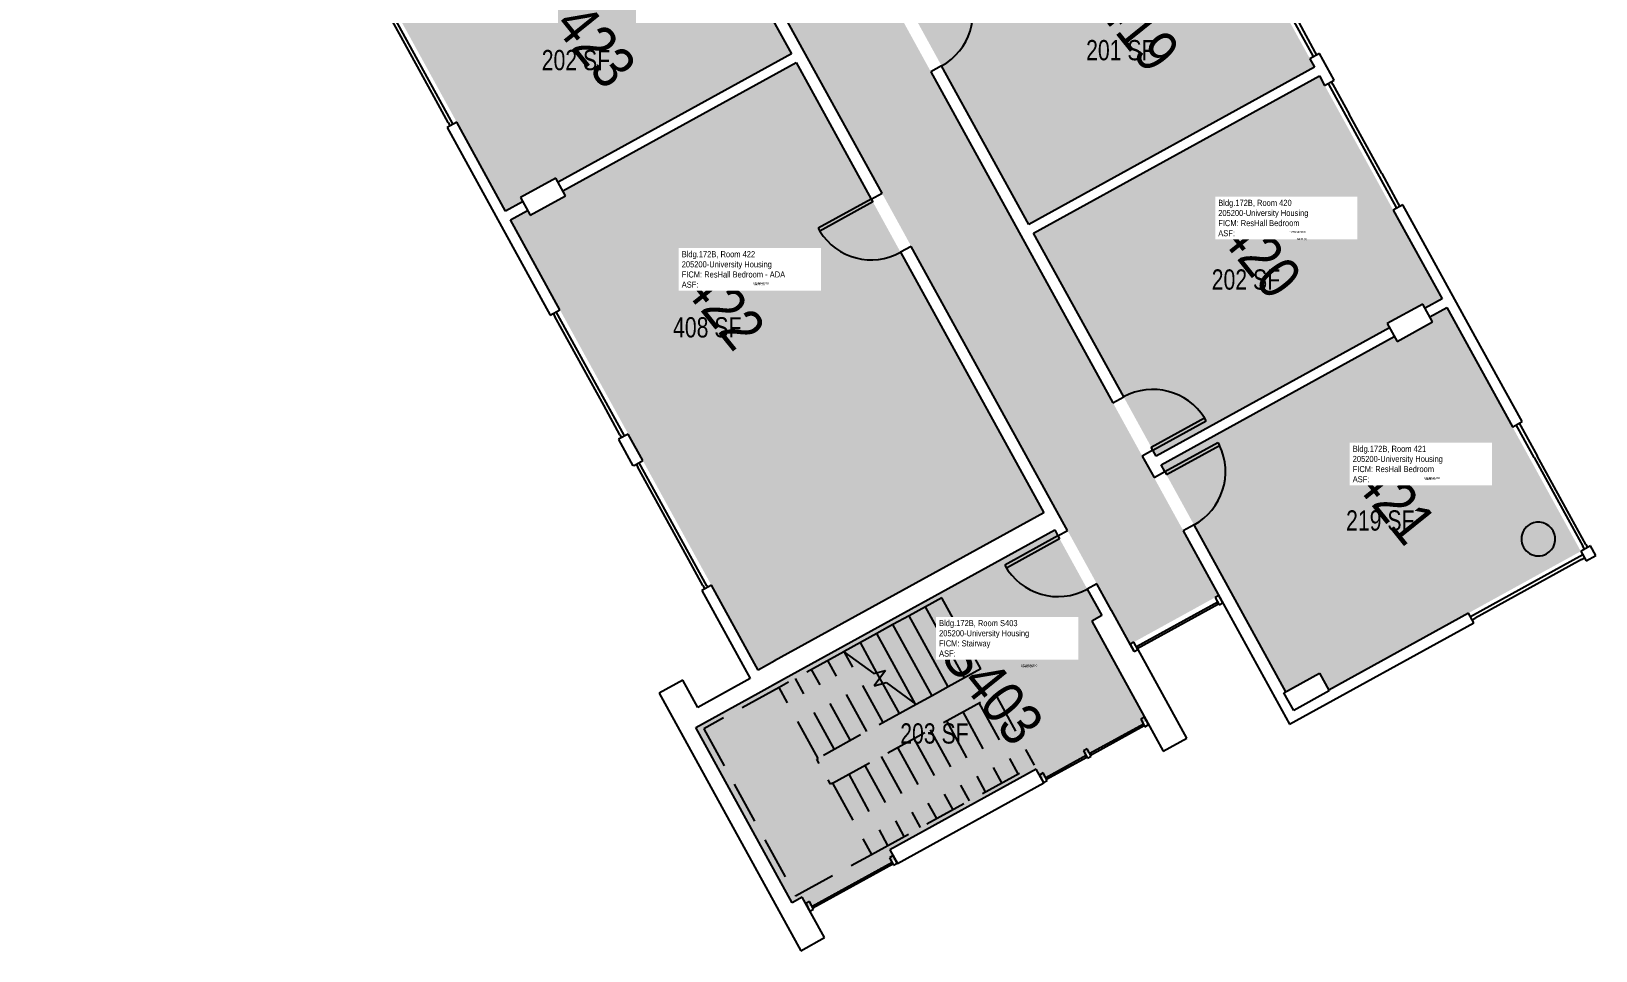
# Model space of a CAD drawing. Header units: inches. Extents: x 69233640 to 69235957, y 27660565 to 27663170.
# Drawn here: x 69235031 to 69235957, y 27660565 to 27661109 of the extents above; entities that cross this region are included whole.
import ezdxf
from ezdxf.enums import TextEntityAlignment as Align

# ---------------------------------------------------------------- set-up
doc = ezdxf.new("R2010")
doc.units = ezdxf.units.IN
doc.header["$LTSCALE"] = 100
doc.header["$MEASUREMENT"] = 0
doc.linetypes.add('DASHED2', pattern=[0.375, 0.25, -0.125])
for name, color, linetype in [('A-COLS', 5, 'CONTINUOUS'), ('A-DOOR', 2, 'CONTINUOUS'), ('A-FLOR', 3, 'CONTINUOUS'), ('A-GLAZ', 1, 'CONTINUOUS'), ('A-IDEN-RNUM', 7, 'CONTINUOUS'), ('A-IDEN-SNUM', 4, 'CONTINUOUS'), ('A-IDEN-VNUM', 4, 'CONTINUOUS'), ('A-WALL', 5, 'CONTINUOUS'), ('AREA-TEXT', 3, 'CONTINUOUS'), ('Rooms-Category-Color', 7, 'CONTINUOUS'), ('Rooms-College-Color', 7, 'CONTINUOUS'), ('Rooms-Department-Color', 7, 'CONTINUOUS'), ('Rooms-Division-Color', 7, 'CONTINUOUS'), ('Rooms-Information', 7, 'CONTINUOUS')]:
    doc.layers.add(name, color=color, linetype=linetype)
doc.styles.add('CP_AREA', font='arial.ttf', dxfattribs={"height": 15})
doc.styles.add('CP_ROOMSNUMBER', font='arial.ttf', dxfattribs={"height": 1})
doc.styles.add('CP_ROOMVNUMBER', font='arial.ttf', dxfattribs={"width": 0.85, "height": 0.075})

# ---------------------------------------------------------------- blocks, each defined once
blk = doc.blocks.new('Single-Flush Vision - 36_ x 84__90 MIN-2053314-LEVEL 4')
at = {"layer": 'A-DOOR'}
for p, q in [((16, 3.25), (16, 39.25)), ((18, 39.25), (16, 39.25)), ((18, 3.25), (18, 39.25)), ((18, 3.25), (16, 3.25))]:
    blk.add_line(p, q, dxfattribs=at)
at = {"layer": 'A-DOOR', "lineweight": 25}
blk.add_arc((18, 3.25), 36, 90, 180, dxfattribs=at)
blk = doc.blocks.new('08_Single-Flush - 08 Door_Single-Flush  3_-0_ x 7_-0_-3899613-LEVEL 4')
at = {"layer": 'A-DOOR'}
for p, q in [((16, 3.62), (16, 39.57)), ((18, 39.57), (16, 39.57)), ((18, 3.62), (18, 39.57)), ((18, 3.62), (16, 3.62))]:
    blk.add_line(p, q, dxfattribs=at)
at = {"layer": 'A-DOOR', "lineweight": 25}
blk.add_arc((18, 3.62), 36, 93.18474, 180, dxfattribs=at)
blk = doc.blocks.new('08_Single-Flush - 08 Door_Single-Flush  3_-0_ x 7_-0_-3899614-LEVEL 4')
at = {"layer": 'A-DOOR'}
for p, q in [((16, -3.62), (16, -39.57)), ((18, -3.62), (16, -3.62)), ((18, -3.62), (18, -39.57)), ((18, -39.57), (16, -39.57))]:
    blk.add_line(p, q, dxfattribs=at)
at = {"layer": 'A-DOOR', "lineweight": 25}
blk.add_arc((18, -3.62), 36, 180, 266.81526, dxfattribs=at)

msp = doc.modelspace()

# ---------------------------------------------------------------- hatches: boundary and pattern name
at = {"layer": 'Rooms-Category-Color', "true_color": 0xadadad}
for points in [[(69235030.51, 27661929.76), (69235084.02, 27661956.92), (69235734.08, 27660775.49), (69235681.49, 27660746.55)], [(69235636.83, 27660814.28), (69235476.72, 27660726.18), (69235476.74, 27660726.15), (69235464.03, 27660719.15), (69235464.01, 27660719.19), (69235461.11, 27660717.59), (69235430.22, 27660700.6), (69235424.15, 27660697.26), (69235481.27, 27660593.43), (69235487.29, 27660596.75), (69235490.61, 27660590.73), (69235542.3, 27660619.17), (69235539.23, 27660624.75), (69235625.96, 27660672.48), (69235629.04, 27660666.89), (69235691.27, 27660701.13), (69235663.06, 27660752.39), (69235663.07, 27660752.39), (69235658.78, 27660760.18), (69235664.78, 27660763.48)]]:
    msp.add_hatch(color=253, dxfattribs=at).paths.add_polyline_path(points)
at = {"layer": 'Rooms-Category-Color', "true_color": 0x728ef3}
for points in [[(69235408.24, 27661228.17), (69235238.93, 27661135.01), (69235311.53, 27661003.05), (69235321.61, 27661008.6), (69235320.26, 27661011.05), (69235341.29, 27661022.62), (69235342.64, 27661020.17), (69235480.85, 27661096.21)], [(69235718.24, 27661220.18), (69235708.16, 27661214.64), (69235709.79, 27661211.68), (69235688.77, 27661200.11), (69235687.14, 27661203.07), (69235568.86, 27661137.99), (69235570.49, 27661135.03), (69235550.56, 27661124.06), (69235621.54, 27660995.05), (69235790.85, 27661088.21), (69235718.57, 27661219.58)], [(69235470.95, 27660736.66), (69235470.93, 27660736.7), (69235630.39, 27660824.43), (69235483.68, 27661091.07), (69235345.47, 27661015.02), (69235347.08, 27661012.1), (69235326.05, 27661000.53), (69235324.44, 27661003.45), (69235314.36, 27660997.91), (69235461.09, 27660731.23)], [(69235833.87, 27660936.39), (69235854.9, 27660947.96), (69235856.24, 27660945.53), (69235866.31, 27660951.07), (69235793.68, 27661083.06), (69235624.38, 27660989.91), (69235697, 27660857.91), (69235835.21, 27660933.96)], [(69235860.68, 27660937.45), (69235839.65, 27660925.88), (69235838.04, 27660928.81), (69235699.83, 27660852.77), (69235741.64, 27660776.79), (69235742.87, 27660774.54), (69235744.25, 27660772.04), (69235773.76, 27660718.41), (69235793.69, 27660729.38), (69235799.17, 27660719.42), (69235948.55, 27660801.61), (69235869.14, 27660945.92), (69235859.07, 27660940.38)]]:
    msp.add_hatch(color=171, dxfattribs=at).paths.add_polyline_path(points)
at = {"layer": 'Rooms-College-Color', "true_color": 0xadadad}
for points in [[(69235030.51, 27661929.76), (69235084.02, 27661956.92), (69235734.08, 27660775.49), (69235681.49, 27660746.55)], [(69235408.24, 27661228.17), (69235238.93, 27661135.01), (69235311.53, 27661003.05), (69235321.61, 27661008.6), (69235320.26, 27661011.05), (69235341.29, 27661022.62), (69235342.64, 27661020.17), (69235480.85, 27661096.21)], [(69235718.24, 27661220.18), (69235708.16, 27661214.64), (69235709.79, 27661211.68), (69235688.77, 27661200.11), (69235687.14, 27661203.07), (69235568.86, 27661137.99), (69235570.49, 27661135.03), (69235550.56, 27661124.06), (69235621.54, 27660995.05), (69235790.85, 27661088.21), (69235718.57, 27661219.58)], [(69235470.95, 27660736.66), (69235470.93, 27660736.7), (69235630.39, 27660824.43), (69235483.68, 27661091.07), (69235345.47, 27661015.02), (69235347.08, 27661012.1), (69235326.05, 27661000.53), (69235324.44, 27661003.45), (69235314.36, 27660997.91), (69235461.09, 27660731.23)], [(69235833.87, 27660936.39), (69235854.9, 27660947.96), (69235856.24, 27660945.53), (69235866.31, 27660951.07), (69235793.68, 27661083.06), (69235624.38, 27660989.91), (69235697, 27660857.91), (69235835.21, 27660933.96)], [(69235860.68, 27660937.45), (69235839.65, 27660925.88), (69235838.04, 27660928.81), (69235699.83, 27660852.77), (69235741.64, 27660776.79), (69235742.87, 27660774.54), (69235744.25, 27660772.04), (69235773.76, 27660718.41), (69235793.69, 27660729.38), (69235799.17, 27660719.42), (69235948.55, 27660801.61), (69235869.14, 27660945.92), (69235859.07, 27660940.38)], [(69235636.83, 27660814.28), (69235476.72, 27660726.18), (69235476.74, 27660726.15), (69235464.03, 27660719.15), (69235464.01, 27660719.19), (69235461.11, 27660717.59), (69235430.22, 27660700.6), (69235424.15, 27660697.26), (69235481.27, 27660593.43), (69235487.29, 27660596.75), (69235490.61, 27660590.73), (69235542.3, 27660619.17), (69235539.23, 27660624.75), (69235625.96, 27660672.48), (69235629.04, 27660666.89), (69235691.27, 27660701.13), (69235663.06, 27660752.39), (69235663.07, 27660752.39), (69235658.78, 27660760.18), (69235664.78, 27660763.48)]]:
    msp.add_hatch(color=253, dxfattribs=at).paths.add_polyline_path(points)
at = {"layer": 'Rooms-Department-Color', "true_color": 0xacacac}
for points in [[(69235030.51, 27661929.76), (69235084.02, 27661956.92), (69235734.08, 27660775.49), (69235681.49, 27660746.55)], [(69235636.83, 27660814.28), (69235476.72, 27660726.18), (69235476.74, 27660726.15), (69235464.03, 27660719.15), (69235464.01, 27660719.19), (69235461.11, 27660717.59), (69235430.22, 27660700.6), (69235424.15, 27660697.26), (69235481.27, 27660593.43), (69235487.29, 27660596.75), (69235490.61, 27660590.73), (69235542.3, 27660619.17), (69235539.23, 27660624.75), (69235625.96, 27660672.48), (69235629.04, 27660666.89), (69235691.27, 27660701.13), (69235663.06, 27660752.39), (69235663.07, 27660752.39), (69235658.78, 27660760.18), (69235664.78, 27660763.48)]]:
    msp.add_hatch(color=253, dxfattribs=at).paths.add_polyline_path(points)
at = {"layer": 'Rooms-Department-Color', "true_color": 0x604aed}
for points in [[(69235408.24, 27661228.17), (69235238.93, 27661135.01), (69235311.53, 27661003.05), (69235321.61, 27661008.6), (69235320.26, 27661011.05), (69235341.29, 27661022.62), (69235342.64, 27661020.17), (69235480.85, 27661096.21)], [(69235718.24, 27661220.18), (69235708.16, 27661214.64), (69235709.79, 27661211.68), (69235688.77, 27661200.11), (69235687.14, 27661203.07), (69235568.86, 27661137.99), (69235570.49, 27661135.03), (69235550.56, 27661124.06), (69235621.54, 27660995.05), (69235790.85, 27661088.21), (69235718.57, 27661219.58)], [(69235470.95, 27660736.66), (69235470.93, 27660736.7), (69235630.39, 27660824.43), (69235483.68, 27661091.07), (69235345.47, 27661015.02), (69235347.08, 27661012.1), (69235326.05, 27661000.53), (69235324.44, 27661003.45), (69235314.36, 27660997.91), (69235461.09, 27660731.23)], [(69235833.87, 27660936.39), (69235854.9, 27660947.96), (69235856.24, 27660945.53), (69235866.31, 27660951.07), (69235793.68, 27661083.06), (69235624.38, 27660989.91), (69235697, 27660857.91), (69235835.21, 27660933.96)], [(69235860.68, 27660937.45), (69235839.65, 27660925.88), (69235838.04, 27660928.81), (69235699.83, 27660852.77), (69235741.64, 27660776.79), (69235742.87, 27660774.54), (69235744.25, 27660772.04), (69235773.76, 27660718.41), (69235793.69, 27660729.38), (69235799.17, 27660719.42), (69235948.55, 27660801.61), (69235869.14, 27660945.92), (69235859.07, 27660940.38)]]:
    msp.add_hatch(color=173, dxfattribs=at).paths.add_polyline_path(points)
at = {"layer": 'Rooms-Division-Color', "true_color": 0xadadad}
for points in [[(69235030.51, 27661929.76), (69235084.02, 27661956.92), (69235734.08, 27660775.49), (69235681.49, 27660746.55)], [(69235636.83, 27660814.28), (69235476.72, 27660726.18), (69235476.74, 27660726.15), (69235464.03, 27660719.15), (69235464.01, 27660719.19), (69235461.11, 27660717.59), (69235430.22, 27660700.6), (69235424.15, 27660697.26), (69235481.27, 27660593.43), (69235487.29, 27660596.75), (69235490.61, 27660590.73), (69235542.3, 27660619.17), (69235539.23, 27660624.75), (69235625.96, 27660672.48), (69235629.04, 27660666.89), (69235691.27, 27660701.13), (69235663.06, 27660752.39), (69235663.07, 27660752.39), (69235658.78, 27660760.18), (69235664.78, 27660763.48)]]:
    msp.add_hatch(color=253, dxfattribs=at).paths.add_polyline_path(points)
at = {"layer": 'Rooms-Division-Color', "true_color": 0x604aed}
for points in [[(69235408.24, 27661228.17), (69235238.93, 27661135.01), (69235311.53, 27661003.05), (69235321.61, 27661008.6), (69235320.26, 27661011.05), (69235341.29, 27661022.62), (69235342.64, 27661020.17), (69235480.85, 27661096.21)], [(69235718.24, 27661220.18), (69235708.16, 27661214.64), (69235709.79, 27661211.68), (69235688.77, 27661200.11), (69235687.14, 27661203.07), (69235568.86, 27661137.99), (69235570.49, 27661135.03), (69235550.56, 27661124.06), (69235621.54, 27660995.05), (69235790.85, 27661088.21), (69235718.57, 27661219.58)], [(69235470.95, 27660736.66), (69235470.93, 27660736.7), (69235630.39, 27660824.43), (69235483.68, 27661091.07), (69235345.47, 27661015.02), (69235347.08, 27661012.1), (69235326.05, 27661000.53), (69235324.44, 27661003.45), (69235314.36, 27660997.91), (69235461.09, 27660731.23)], [(69235833.87, 27660936.39), (69235854.9, 27660947.96), (69235856.24, 27660945.53), (69235866.31, 27660951.07), (69235793.68, 27661083.06), (69235624.38, 27660989.91), (69235697, 27660857.91), (69235835.21, 27660933.96)], [(69235860.68, 27660937.45), (69235839.65, 27660925.88), (69235838.04, 27660928.81), (69235699.83, 27660852.77), (69235741.64, 27660776.79), (69235742.87, 27660774.54), (69235744.25, 27660772.04), (69235773.76, 27660718.41), (69235793.69, 27660729.38), (69235799.17, 27660719.42), (69235948.55, 27660801.61), (69235869.14, 27660945.92), (69235859.07, 27660940.38)]]:
    msp.add_hatch(color=173, dxfattribs=at).paths.add_polyline_path(points)

# ---------------------------------------------------------------- linework, layer by layer
at = {"layer": 'A-COLS', "lineweight": -3}
for p, q in [((69235341.29, 27661022.62), (69235320.26, 27661011.05)), ((69235347.08, 27661012.1), (69235341.29, 27661022.62)), ((69235320.26, 27661011.05), (69235326.05, 27661000.53)), ((69235326.05, 27661000.53), (69235347.08, 27661012.1)), ((69235854.9, 27660947.96), (69235833.87, 27660936.39)), ((69235860.68, 27660937.45), (69235854.9, 27660947.96)), ((69235833.87, 27660936.39), (69235839.65, 27660925.88)), ((69235839.65, 27660925.88), (69235860.68, 27660937.45)), ((69235772.66, 27660717.81), (69235793.69, 27660729.38)), ((69235793.69, 27660729.38), (69235799.47, 27660718.87)), ((69235778.45, 27660707.3), (69235772.66, 27660717.81)), ((69235799.47, 27660718.87), (69235778.45, 27660707.3))]:
    msp.add_line(p, q, dxfattribs=at)
for start, end in [(118.82082, 298.82082), (298.82082, 118.82082)]:
    msp.add_arc((69235923.39, 27660808.84), 10, start, end, dxfattribs=at)
at = {"layer": 'A-FLOR', "lineweight": -3}
for p, q in [((69235569.92, 27660774.04), (69235560.28, 27660768.74)), ((69235593.06, 27660731.99), (69235569.92, 27660774.04)), ((69235560.28, 27660768.74), (69235550.65, 27660763.44)), ((69235583.42, 27660726.68), (69235560.28, 27660768.74)), ((69235541.01, 27660758.13), (69235531.37, 27660752.83)), ((69235550.65, 27660763.44), (69235541.01, 27660758.13)), ((69235564.15, 27660716.08), (69235541.01, 27660758.13)), ((69235573.78, 27660721.38), (69235550.65, 27660763.44)), ((69235521.73, 27660747.53), (69235512.1, 27660742.22)), ((69235531.37, 27660752.83), (69235521.73, 27660747.53)), ((69235531.56, 27660729.67), (69235521.73, 27660747.53)), ((69235554.31, 27660711.14), (69235531.37, 27660752.83)), ((69235512.1, 27660742.22), (69235511.93, 27660742.13)), ((69235511.93, 27660742.13), (69235529.67, 27660729.16)), ((69235512.29, 27660741.86), (69235512.1, 27660742.22)), ((69235529.67, 27660729.16), (69235536.62, 27660731.04)), ((69235536.62, 27660731.04), (69235529.98, 27660721.96)), ((69235593.06, 27660731.99), (69235583.42, 27660726.68)), ((69235529.98, 27660721.96), (69235536.93, 27660723.84)), ((69235535.05, 27660723.33), (69235533.3, 27660726.5)), ((69235536.93, 27660723.84), (69235554.68, 27660710.87)), ((69235573.78, 27660721.38), (69235564.15, 27660716.08)), ((69235583.42, 27660726.68), (69235573.78, 27660721.38)), ((69235564.15, 27660716.08), (69235554.68, 27660710.87))]:
    msp.add_line(p, q, dxfattribs=at)
at = {"layer": 'A-FLOR', "linetype": 'DASHED2', "lineweight": -3}
for p, q in [((69235511.93, 27660742.13), (69235473.55, 27660721.01)), ((69235525.6, 27660694.87), (69235502.46, 27660736.92)), ((69235535.23, 27660700.17), (69235512.29, 27660741.86)), ((69235515.96, 27660689.56), (69235492.82, 27660731.62)), ((69235533.3, 27660726.5), (69235531.56, 27660729.67)), ((69235473.55, 27660721.01), (69235428.88, 27660696.44)), ((69235496.69, 27660678.96), (69235473.55, 27660721.01)), ((69235506.32, 27660684.26), (69235483.18, 27660726.32)), ((69235544.87, 27660705.47), (69235535.05, 27660723.33)), ((69235554.68, 27660710.87), (69235496.69, 27660678.96)), ((69235505.15, 27660664.21), (69235601.61, 27660717.08)), ((69235554.51, 27660710.78), (69235554.31, 27660711.14)), ((69235591.96, 27660711.79), (69235615.03, 27660669.7)), ((69235601.61, 27660717.08), (69235624.68, 27660674.99)), ((69235572.67, 27660701.22), (69235595.74, 27660659.13)), ((69235582.32, 27660706.51), (69235605.39, 27660664.41)), ((69235428.88, 27660696.44), (69235483.31, 27660597.51)), ((69235553.38, 27660690.65), (69235576.45, 27660648.55)), ((69235563.03, 27660695.93), (69235586.09, 27660653.84)), ((69235543.73, 27660685.36), (69235566.8, 27660643.27)), ((69235495.82, 27660678.48), (69235496.69, 27660678.96)), ((69235497.29, 27660675.82), (69235495.82, 27660678.48)), ((69235524.44, 27660674.78), (69235547.51, 27660632.69)), ((69235528.22, 27660622.12), (69235624.68, 27660674.99)), ((69235534.09, 27660680.07), (69235557.16, 27660637.98)), ((69235504.02, 27660663.59), (69235502.59, 27660666.19)), ((69235505.15, 27660664.21), (69235504.02, 27660663.59)), ((69235505.15, 27660664.21), (69235528.22, 27660622.12)), ((69235514.79, 27660669.5), (69235537.86, 27660627.41)), ((69235483.31, 27660597.51), (69235528.22, 27660622.12))]:
    msp.add_line(p, q, dxfattribs=at)
at = {"layer": 'A-GLAZ', "lineweight": -3}
for p, q in [((69235790.02, 27661094.91), (69235749.77, 27661168.05)), ((69235248.66, 27661107.98), (69235239.02, 27661125.51)), ((69235280.3, 27661054.63), (69235239.93, 27661127.99)), ((69235267.94, 27661072.94), (69235248.66, 27661107.98)), ((69235781.42, 27661114.69), (69235791.06, 27661097.17)), ((69235790.27, 27661094.45), (69235790.02, 27661094.91)), ((69235791.06, 27661097.17), (69235792.02, 27661095.42)), ((69235800.7, 27661079.65), (69235801.66, 27661077.9)), ((69235277.58, 27661055.42), (69235267.94, 27661072.94)), ((69235799.2, 27661078.23), (69235798.95, 27661078.68)), ((69235839.44, 27661005.09), (69235799.2, 27661078.23)), ((69235801.66, 27661077.9), (69235811.3, 27661060.37)), ((69235277.58, 27661055.42), (69235278.55, 27661053.66)), ((69235830.59, 27661025.33), (69235811.3, 27661060.37)), ((69235830.59, 27661025.33), (69235840.23, 27661007.8)), ((69235840.23, 27661007.8), (69235841.19, 27661006.05)), ((69235339.74, 27660942.44), (69235340.71, 27660940.69)), ((69235369.63, 27660888.12), (69235340.71, 27660940.69)), ((69235381.74, 27660870.26), (69235341.5, 27660943.41)), ((69235379.27, 27660870.6), (69235369.63, 27660888.12)), ((69235911.21, 27660874.65), (69235910.24, 27660876.41)), ((69235912, 27660877.37), (69235912.96, 27660875.62)), ((69235912.96, 27660875.62), (69235922.6, 27660858.1)), ((69235379.27, 27660870.6), (69235380.24, 27660868.85)), ((69235381.99, 27660869.81), (69235381.74, 27660870.26)), ((69235920.85, 27660857.13), (69235911.21, 27660874.65)), ((69235920.85, 27660857.13), (69235941.1, 27660820.33)), ((69235942.85, 27660821.3), (69235922.6, 27660858.1)), ((69235388.92, 27660853.08), (69235389.88, 27660851.32)), ((69235399.52, 27660833.8), (69235389.88, 27660851.32)), ((69235430.79, 27660781.12), (69235390.67, 27660854.04)), ((69235418.8, 27660798.76), (69235399.52, 27660833.8)), ((69235941.1, 27660820.33), (69235949.77, 27660804.56)), ((69235951.53, 27660805.53), (69235942.85, 27660821.3)), ((69235950.74, 27660802.81), (69235949.77, 27660804.56)), ((69235951.53, 27660805.53), (69235952.49, 27660803.78)), ((69235428.45, 27660781.23), (69235418.8, 27660798.76)), ((69235949.75, 27660799.42), (69235883.22, 27660762.81)), ((69235949.02, 27660796.73), (69235903.46, 27660771.66)), ((69235949.02, 27660796.73), (69235950.77, 27660797.69)), ((69235949.81, 27660799.45), (69235949.75, 27660799.42)), ((69235428.45, 27660781.23), (69235429.41, 27660779.48)), ((69235431.16, 27660780.45), (69235430.79, 27660781.12)), ((69235734.07, 27660775.49), (69235731.88, 27660774.28)), ((69235731.88, 27660774.28), (69235734.29, 27660769.9)), ((69235736.48, 27660771.11), (69235734.07, 27660775.49)), ((69235733.45, 27660771.43), (69235685.25, 27660744.91)), ((69235685.73, 27660744.04), (69235733.93, 27660770.56)), ((69235733.93, 27660770.56), (69235733.45, 27660771.43)), ((69235734.29, 27660769.9), (69235736.48, 27660771.11)), ((69235903.46, 27660771.66), (69235885.94, 27660762.02)), ((69235884.19, 27660761.06), (69235885.94, 27660762.02)), ((69235685.25, 27660744.91), (69235685.73, 27660744.04)), ((69235689.41, 27660699.26), (69235657.65, 27660681.78)), ((69235690.04, 27660703.31), (69235687.85, 27660702.1)), ((69235687.85, 27660702.1), (69235690.26, 27660697.72)), ((69235689.9, 27660698.38), (69235689.41, 27660699.26)), ((69235692.45, 27660698.93), (69235690.04, 27660703.31)), ((69235658.14, 27660680.91), (69235689.9, 27660698.38)), ((69235690.26, 27660697.72), (69235692.45, 27660698.93)), ((69235657.65, 27660681.78), (69235658.14, 27660680.91)), ((69235655.46, 27660680.58), (69235631.59, 27660667.44)), ((69235632.07, 27660666.56), (69235655.95, 27660679.7)), ((69235655.95, 27660679.7), (69235655.46, 27660680.58)), ((69235631.59, 27660667.44), (69235632.07, 27660666.56)), ((69235540.47, 27660617.31), (69235493.16, 27660591.27)), ((69235493.64, 27660590.4), (69235540.95, 27660616.43)), ((69235541.1, 27660621.36), (69235538.91, 27660620.15)), ((69235538.91, 27660620.15), (69235541.32, 27660615.77)), ((69235540.95, 27660616.43), (69235540.47, 27660617.31)), ((69235543.51, 27660616.98), (69235541.1, 27660621.36)), ((69235541.32, 27660615.77), (69235543.51, 27660616.98)), ((69235493.16, 27660591.27), (69235493.64, 27660590.4))]:
    msp.add_line(p, q, dxfattribs=at)
at = {"layer": 'A-GLAZ', "lineweight": -3, "extrusion": (0, 0, -1)}
for p, q in [((69235683.68, 27660747.76), (69235681.49, 27660746.55)), ((69235681.49, 27660746.55), (69235683.9, 27660742.17)), ((69235686.09, 27660743.38), (69235683.68, 27660747.76)), ((69235683.9, 27660742.17), (69235686.09, 27660743.38)), ((69235656.09, 27660684.63), (69235653.9, 27660683.42)), ((69235653.9, 27660683.42), (69235656.31, 27660679.04)), ((69235658.5, 27660680.25), (69235656.09, 27660684.63)), ((69235656.31, 27660679.04), (69235658.5, 27660680.25)), ((69235630.02, 27660670.29), (69235627.83, 27660669.08)), ((69235627.83, 27660669.08), (69235630.24, 27660664.7)), ((69235632.43, 27660665.91), (69235630.02, 27660670.29)), ((69235630.24, 27660664.7), (69235632.43, 27660665.91)), ((69235491.59, 27660594.12), (69235489.4, 27660592.92)), ((69235489.4, 27660592.92), (69235491.81, 27660588.53)), ((69235494, 27660589.74), (69235491.59, 27660594.12)), ((69235491.81, 27660588.53), (69235494, 27660589.74))]:
    msp.add_line(p, q, dxfattribs=at)
at = {"layer": 'A-WALL', "lineweight": -3}
for p, q in [((69235427.82, 27661192.58), (69235480.85, 27661096.21)), ((69235534.54, 27661013.67), (69235434.18, 27661196.07)), ((69235480.85, 27661096.21), (69235342.64, 27661020.17)), ((69235345.47, 27661015.02), (69235483.68, 27661091.07)), ((69235483.68, 27661091.07), (69235528.19, 27661010.18)), ((69235569.84, 27661089.02), (69235563.49, 27661085.52)), ((69235621.54, 27660995.05), (69235569.84, 27661089.02)), ((69235793.77, 27661096.38), (69235788.08, 27661093.25)), ((69235788.08, 27661093.25), (69235790.85, 27661088.21)), ((69235802.45, 27661080.61), (69235793.77, 27661096.38)), ((69235563.49, 27661085.52), (69235577.71, 27661059.68)), ((69235790.85, 27661088.21), (69235621.54, 27660995.05)), ((69235624.38, 27660989.91), (69235793.68, 27661083.06)), ((69235793.68, 27661083.06), (69235796.76, 27661077.48)), ((69235796.76, 27661077.48), (69235802.45, 27661080.61)), ((69235282.61, 27661055.61), (69235276.92, 27661052.48)), ((69235276.92, 27661052.48), (69235337.99, 27660941.48)), ((69235311.53, 27661003.05), (69235282.61, 27661055.61)), ((69235577.71, 27661059.68), (69235671.37, 27660889.46)), ((69235321.61, 27661008.6), (69235311.53, 27661003.05)), ((69235528.19, 27661010.18), (69235534.54, 27661013.67)), ((69235843.07, 27661006.8), (69235837.37, 27661003.66)), ((69235886.03, 27660928.72), (69235843.07, 27661006.8)), ((69235314.36, 27660997.91), (69235324.44, 27661003.45)), ((69235343.69, 27660944.61), (69235314.36, 27660997.91)), ((69235837.37, 27661003.66), (69235866.31, 27660951.07)), ((69235677.72, 27660892.96), (69235624.38, 27660989.91)), ((69235551.89, 27660982.13), (69235545.54, 27660978.64)), ((69235545.54, 27660978.64), (69235630.39, 27660824.43)), ((69235642.52, 27660817.41), (69235551.89, 27660982.13)), ((69235866.31, 27660951.07), (69235856.24, 27660945.53)), ((69235337.99, 27660941.48), (69235343.69, 27660944.61)), ((69235859.07, 27660940.38), (69235869.14, 27660945.92)), ((69235869.14, 27660945.92), (69235908.05, 27660875.2)), ((69235835.21, 27660933.96), (69235697, 27660857.91)), ((69235699.83, 27660852.77), (69235838.04, 27660928.81)), ((69235913.75, 27660878.34), (69235886.03, 27660928.72)), ((69235671.37, 27660889.46), (69235677.72, 27660892.96)), ((69235908.05, 27660875.2), (69235908.29, 27660875.33)), ((69235908.29, 27660875.33), (69235913.75, 27660878.34)), ((69235384.18, 27660871.02), (69235378.49, 27660867.88)), ((69235378.49, 27660867.88), (69235378.53, 27660867.8)), ((69235387.16, 27660852.11), (69235378.53, 27660867.8)), ((69235392.86, 27660855.25), (69235384.18, 27660871.02)), ((69235695.07, 27660861.42), (69235688.72, 27660857.92)), ((69235688.72, 27660857.92), (69235695.7, 27660845.24)), ((69235697, 27660857.91), (69235695.07, 27660861.42)), ((69235387.69, 27660852.4), (69235387.16, 27660852.11)), ((69235387.69, 27660852.4), (69235392.86, 27660855.25)), ((69235695.7, 27660845.24), (69235702.05, 27660848.74)), ((69235702.05, 27660848.74), (69235699.83, 27660852.77)), ((69235630.39, 27660824.43), (69235470.93, 27660736.7)), ((69235476.72, 27660726.18), (69235636.85, 27660814.24)), ((69235636.85, 27660814.24), (69235638.76, 27660810.78)), ((69235638.76, 27660810.78), (69235644.45, 27660813.91)), ((69235644.45, 27660813.91), (69235642.55, 27660817.38)), ((69235719.4, 27660817.2), (69235713.05, 27660813.7)), ((69235713.05, 27660813.7), (69235776.02, 27660699.26)), ((69235773.76, 27660718.41), (69235719.4, 27660817.2)), ((69235948.79, 27660801.74), (69235948.6, 27660801.64)), ((69235948.6, 27660801.64), (69235951.74, 27660795.94)), ((69235954.24, 27660804.74), (69235948.79, 27660801.74)), ((69235957.38, 27660799.05), (69235954.24, 27660804.74)), ((69235951.74, 27660795.94), (69235957.38, 27660799.05)), ((69235433.47, 27660781.43), (69235427.78, 27660778.3)), ((69235427.78, 27660778.3), (69235456.46, 27660726.17)), ((69235461.09, 27660731.23), (69235433.47, 27660781.43)), ((69235661.81, 27660782.37), (69235656.11, 27660779.24)), ((69235656.11, 27660779.24), (69235664.78, 27660763.48)), ((69235670.48, 27660766.61), (69235661.81, 27660782.37)), ((69235683.93, 27660742.21), (69235670.5, 27660766.63)), ((69235882.02, 27660765), (69235799.17, 27660719.42)), ((69235885.15, 27660759.3), (69235882.02, 27660765)), ((69235664.78, 27660763.48), (69235658.78, 27660760.18)), ((69235658.78, 27660760.18), (69235691.99, 27660699.82)), ((69235776.02, 27660699.26), (69235885.15, 27660759.3)), ((69235470.95, 27660736.66), (69235461.09, 27660731.23)), ((69235715.16, 27660690.9), (69235686.23, 27660743.47)), ((69235416.61, 27660725.21), (69235402.59, 27660717.5)), ((69235425.47, 27660709.11), (69235416.61, 27660725.21)), ((69235456.46, 27660726.17), (69235425.47, 27660709.11)), ((69235461.18, 27660717.59), (69235476.74, 27660726.15)), ((69235402.59, 27660717.5), (69235486.47, 27660565.06)), ((69235424.15, 27660697.26), (69235461.16, 27660717.62)), ((69235461.16, 27660717.62), (69235461.18, 27660717.59)), ((69235691.99, 27660699.82), (69235701.14, 27660683.18)), ((69235481.27, 27660593.43), (69235424.15, 27660697.26)), ((69235701.14, 27660683.18), (69235715.16, 27660690.9)), ((69235625.96, 27660672.48), (69235539.23, 27660624.75)), ((69235630.36, 27660664.48), (69235625.96, 27660672.48)), ((69235543.63, 27660616.76), (69235630.36, 27660664.48)), ((69235539.23, 27660624.75), (69235543.63, 27660616.76)), ((69235487.29, 27660596.75), (69235481.27, 27660593.43)), ((69235500.49, 27660572.78), (69235487.29, 27660596.75)), ((69235486.47, 27660565.06), (69235500.49, 27660572.78))]:
    msp.add_line(p, q, dxfattribs=at)

# ---------------------------------------------------------------- block references
at = {"layer": 'A-DOOR', "lineweight": -3}
for name, p, rotation in [('08_Single-Flush - 08 Door_Single-Flush  3_-0_ x 7_-0_-3899614-LEVEL 4', (69235557.99, 27661103.04), 118.8208219639308), ('08_Single-Flush - 08 Door_Single-Flush  3_-0_ x 7_-0_-3899613-LEVEL 4', (69235540.04, 27660996.16), 118.8208219639305), ('08_Single-Flush - 08 Door_Single-Flush  3_-0_ x 7_-0_-3899613-LEVEL 4', (69235683.21, 27660875.47), 298.8208219639308), ('08_Single-Flush - 08 Door_Single-Flush  3_-0_ x 7_-0_-3899614-LEVEL 4', (69235707.55, 27660831.22), 118.8208219639308), ('Single-Flush Vision - 36_ x 84__90 MIN-2053314-LEVEL 4', (69235650.3, 27660796.54), 118.8208219639312)]:
    msp.add_blockref(name, p, dxfattribs=dict(at, rotation=rotation))

# ---------------------------------------------------------------- texts
at = {"layer": 'A-IDEN-RNUM', "style": 'CP_ROOMSNUMBER'}
for s, p in [('0420-00', (69235780.33, 27660985.82)), ('0422-00', (69235458.78, 27660959.01)), ('0421-00', (69235856.33, 27660843.77)), ('S403-00', (69235617.53, 27660732.77))]:
    msp.add_text(s, height=1.2, dxfattribs=at).set_placement(p)
at = {"layer": 'A-IDEN-SNUM', "lineweight": -3, "style": 'CP_ROOMSNUMBER'}
for s, p in [('172B042000', (69235775.95, 27660990)), ('172B042200', (69235458.07, 27660959.59)), ('172B042100', (69235855.62, 27660844.34)), ('172BS40300', (69235616.83, 27660733.35))]:
    msp.add_text(s, height=1.2, dxfattribs=at).set_placement(p)
at = {"layer": 'A-IDEN-VNUM', "lineweight": -3, "style": 'CP_ROOMVNUMBER', "width": 0.85}
for s, p in [('419', (69235686.95, 27661110.61)), ('423', (69235364.92, 27661101.21)), ('420', (69235759.2, 27660976.52)), ('422', (69235441.32, 27660946.11)), ('421', (69235838.87, 27660830.86)), ('S403', (69235600.08, 27660719.87))]:
    msp.add_text(s, height=25.2, rotation=308.82082, dxfattribs=at).set_placement(p, align=Align.MIDDLE_CENTER)
at = {"layer": 'AREA-TEXT', "lineweight": -3, "style": 'CP_AREA', "width": 0.75}
for s, p in [('202 SF', (69235353.19, 27661092.46)), ('201 SF', (69235675.72, 27661098.34)), ('202 SF', (69235750.13, 27660962.51)), ('408 SF', (69235431, 27660934.19)), ('219 SF', (69235829.75, 27660819.83)), ('203 SF', (69235565.59, 27660693.7))]:
    msp.add_text(s, height=12, dxfattribs=at).set_placement(p, align=Align.MIDDLE_CENTER)

# ---------------------------------------------------------------- next in the draw order: texts
at = {"layer": 'Rooms-Information', "char_height": 3.6, "width": 80.64, "attachment_point": 7, "style": 'CP_ROOMVNUMBER', "bg_fill": 3, "box_fill_scale": 1.5, "bg_fill_color": 256, "bg_fill_true_color": 13158600, "bg_fill_transparency": 0}
for s, insert in [('Bldg.172B, Room 420^M^J205200-University Housing^M^JFICM: ResHall Bedroom^M^JASF: ', (69235733.73, 27660988.07)), ('Bldg.172B, Room 422^M^J205200-University Housing^M^JFICM: ResHall Bedroom - ADA^M^JASF: ', (69235415.86, 27660957.66)), ('Bldg.172B, Room 421^M^J205200-University Housing^M^JFICM: ResHall Bedroom^M^JASF: ', (69235813.41, 27660842.41)), ('Bldg.172B, Room S403^M^J205200-University Housing^M^JFICM: Stairway^M^JASF: ', (69235568.35, 27660739.19))]:
    msp.add_mtext(s, dxfattribs=dict(at, insert=insert))

doc.saveas('drawing.dxf')
